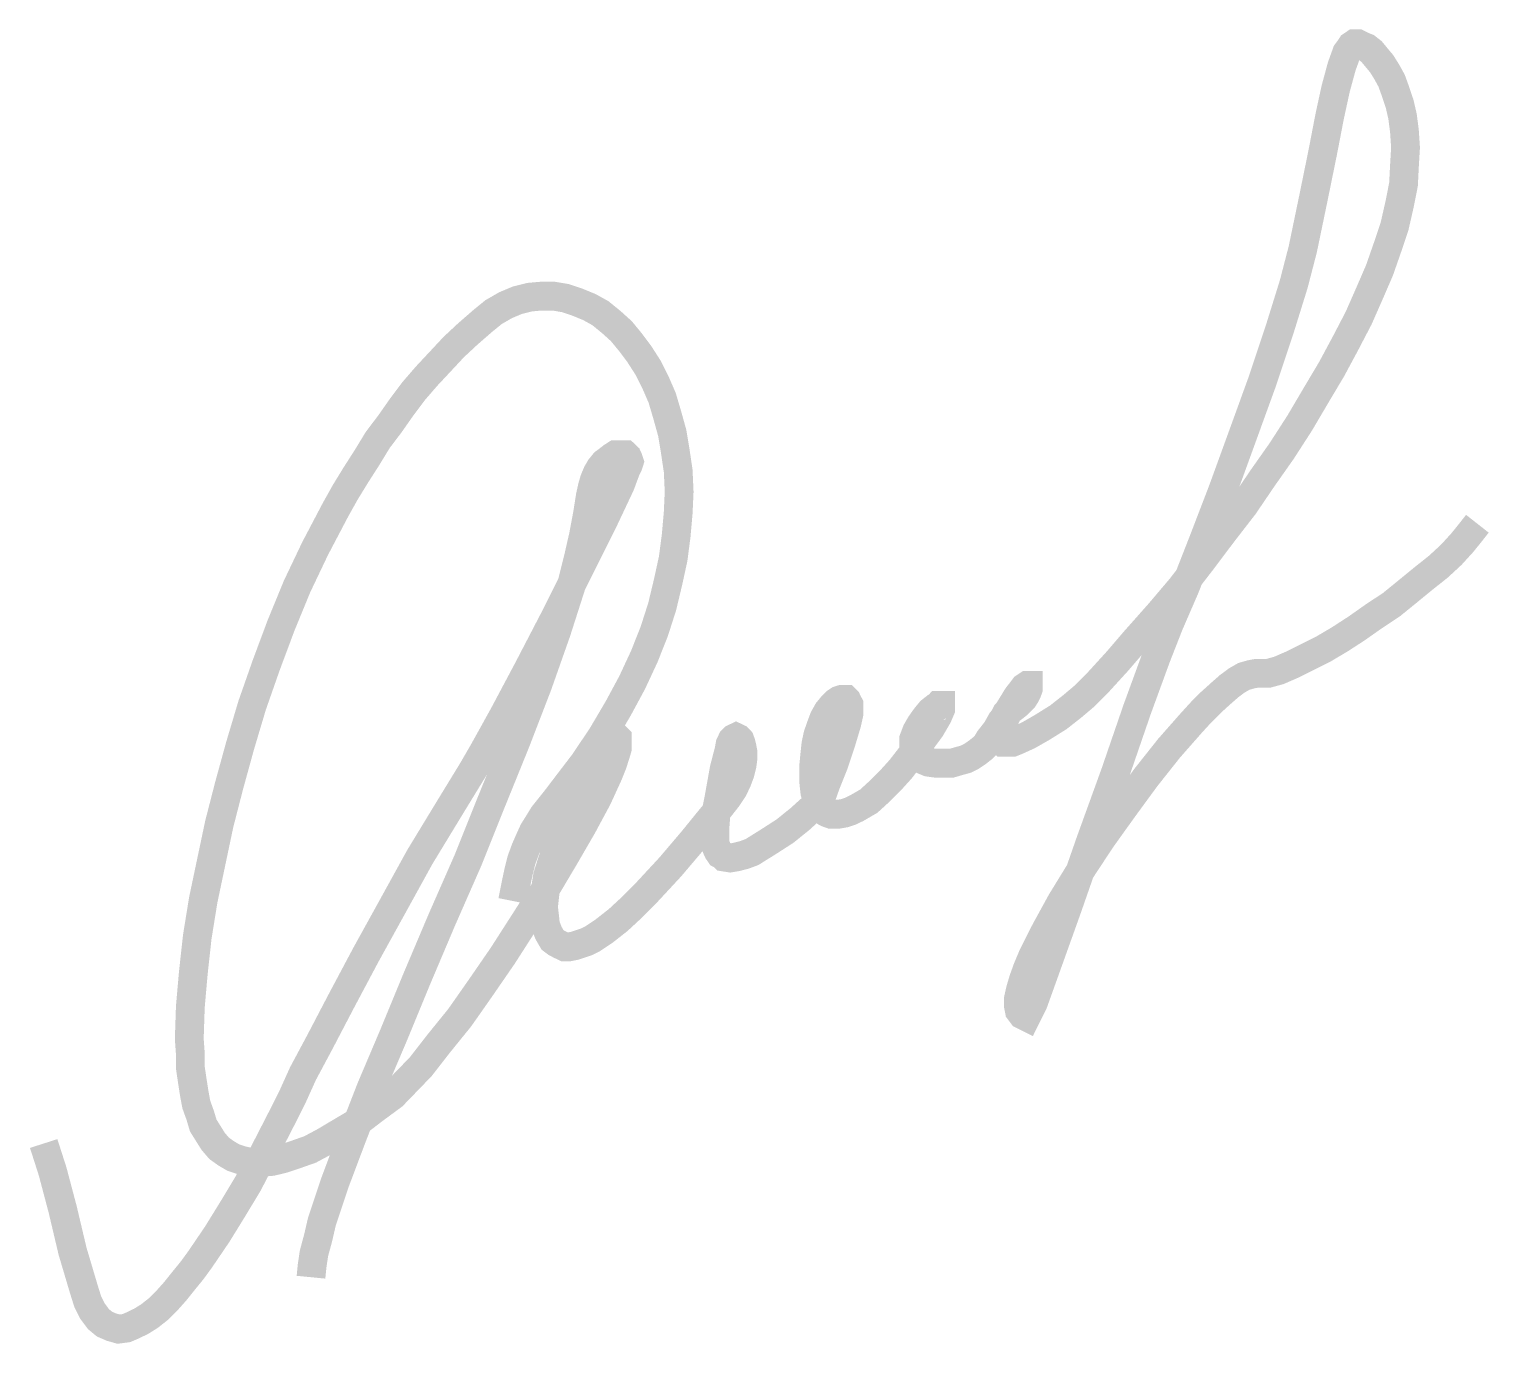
# Model space of a CAD drawing. Header units: millimetres. Extents: x 3128.4 to 3142.1, y 1508.8 to 1521.1.
import ezdxf

# ---------------------------------------------------------------- set-up
doc = ezdxf.new("R2010")
doc.units = ezdxf.units.MM
doc.layers.add('Роспись', color=5, linetype='Continuous')

msp = doc.modelspace()

# ---------------------------------------------------------------- linework, layer by layer
at = {"layer": 'Роспись', "lineweight": 0, "const_width": 0.27}
for points in [[(3132.921, 1512.922), (3132.949, 1513.062), (3132.977, 1513.194), (3133.005, 1513.306), (3133.043, 1513.409), (3133.08, 1513.493), (3133.118, 1513.577), (3133.165, 1513.652), (3133.211, 1513.727), (3133.324, 1513.868), (3133.445, 1514.027), (3133.595, 1514.223), (3133.764, 1514.476), (3133.913, 1514.729), (3134.044, 1514.972), (3134.157, 1515.215), (3134.25, 1515.449), (3134.325, 1515.683), (3134.381, 1515.917), (3134.428, 1516.133), (3134.456, 1516.348), (3134.475, 1516.563), (3134.484, 1516.76), (3134.475, 1516.956), (3134.447, 1517.144), (3134.419, 1517.312), (3134.372, 1517.481), (3134.325, 1517.64), (3134.26, 1517.79), (3134.194, 1517.921), (3134.11, 1518.052), (3134.026, 1518.164), (3133.941, 1518.267), (3133.848, 1518.351), (3133.745, 1518.435), (3133.642, 1518.492), (3133.53, 1518.538), (3133.417, 1518.576), (3133.305, 1518.595), (3133.193, 1518.595), (3133.08, 1518.585), (3132.968, 1518.557), (3132.856, 1518.51), (3132.743, 1518.445), (3132.64, 1518.361), (3132.5, 1518.239), (3132.369, 1518.117), (3132.247, 1517.986), (3132.116, 1517.846), (3131.994, 1517.705), (3131.882, 1517.556), (3131.77, 1517.396), (3131.657, 1517.247), (3131.554, 1517.078), (3131.452, 1516.919), (3131.349, 1516.751), (3131.255, 1516.582), (3131.068, 1516.226), (3130.899, 1515.871), (3130.749, 1515.506), (3130.609, 1515.131), (3130.478, 1514.757), (3130.366, 1514.382), (3130.263, 1514.008), (3130.169, 1513.643), (3130.094, 1513.287), (3130.019, 1512.931), (3129.963, 1512.585), (3129.926, 1512.248), (3129.898, 1511.93), (3129.888, 1511.63), (3129.898, 1511.49), (3129.898, 1511.359), (3129.916, 1511.237), (3129.935, 1511.115), (3129.954, 1511.013), (3129.991, 1510.91), (3130.019, 1510.816), (3130.066, 1510.741), (3130.113, 1510.666), (3130.169, 1510.601), (3130.235, 1510.554), (3130.3, 1510.516), (3130.384, 1510.488), (3130.469, 1510.47), (3130.562, 1510.47), (3130.665, 1510.479), (3130.778, 1510.507), (3130.89, 1510.545), (3131.021, 1510.591), (3131.161, 1510.666), (3131.302, 1510.75), (3131.461, 1510.844), (3131.62, 1510.966), (3131.798, 1511.097), (3132.06, 1511.368), (3132.228, 1511.584), (3132.425, 1511.827), (3132.622, 1512.108), (3132.828, 1512.407), (3133.033, 1512.726), (3133.23, 1513.034), (3133.408, 1513.334), (3133.576, 1513.624), (3133.717, 1513.886), (3133.82, 1514.111), (3133.857, 1514.204), (3133.885, 1514.289), (3133.904, 1514.354), (3133.904, 1514.41), (3133.904, 1514.448), (3133.876, 1514.476), (3133.848, 1514.476), (3133.792, 1514.457), (3133.754, 1514.429), (3133.717, 1514.382), (3133.67, 1514.326), (3133.633, 1514.251), (3133.548, 1514.073), (3133.473, 1513.868), (3133.342, 1513.446), (3133.249, 1513.156), (3133.23, 1513.034), (3133.211, 1512.866), (3133.221, 1512.782), (3133.23, 1512.697), (3133.258, 1512.623), (3133.296, 1512.557), (3133.333, 1512.529), (3133.37, 1512.51), (3133.408, 1512.492), (3133.455, 1512.492), (3133.501, 1512.501), (3133.558, 1512.52), (3133.614, 1512.538), (3133.67, 1512.566), (3133.782, 1512.641), (3133.913, 1512.744), (3134.035, 1512.857), (3134.157, 1512.978), (3134.4, 1513.24), (3134.615, 1513.493), (3134.775, 1513.69), (3134.868, 1513.802), (3134.934, 1513.886), (3134.99, 1513.97), (3135.027, 1514.045), (3135.055, 1514.12), (3135.074, 1514.195), (3135.083, 1514.261), (3135.083, 1514.317), (3135.074, 1514.364), (3135.065, 1514.401), (3135.055, 1514.429), (3135.037, 1514.448), (3135.018, 1514.457), (3134.999, 1514.448), (3134.98, 1514.429), (3134.962, 1514.392), (3134.952, 1514.336), (3134.906, 1514.158), (3134.859, 1513.896), (3134.831, 1513.755), (3134.821, 1513.624), (3134.821, 1513.559), (3134.821, 1513.502), (3134.821, 1513.456), (3134.84, 1513.409), (3134.849, 1513.39), (3134.868, 1513.362), (3134.887, 1513.353), (3134.906, 1513.334), (3134.962, 1513.325), (3135.018, 1513.334), (3135.093, 1513.353), (3135.168, 1513.381), (3135.243, 1513.428), (3135.317, 1513.474), (3135.477, 1513.577), (3135.617, 1513.69), (3135.72, 1513.783), (3135.785, 1513.839), (3135.814, 1513.886), (3135.86, 1514.017), (3135.935, 1514.204), (3136.001, 1514.401), (3136.029, 1514.495), (3136.057, 1514.588), (3136.076, 1514.673), (3136.076, 1514.738), (3136.076, 1514.766), (3136.066, 1514.785), (3136.057, 1514.804), (3136.048, 1514.813), (3136.029, 1514.813), (3136.01, 1514.813), (3135.982, 1514.804), (3135.954, 1514.785), (3135.917, 1514.747), (3135.879, 1514.701), (3135.842, 1514.635), (3135.814, 1514.56), (3135.785, 1514.476), (3135.767, 1514.392), (3135.757, 1514.298), (3135.748, 1514.204), (3135.748, 1514.111), (3135.748, 1514.027), (3135.757, 1513.942), (3135.776, 1513.877), (3135.804, 1513.811), (3135.832, 1513.774), (3135.86, 1513.755), (3135.879, 1513.746), (3135.907, 1513.736), (3135.926, 1513.736), (3135.982, 1513.736), (3136.038, 1513.746), (3136.094, 1513.765), (3136.151, 1513.793), (3136.263, 1513.858), (3136.366, 1513.952), (3136.469, 1514.055), (3136.562, 1514.158), (3136.656, 1514.279), (3136.74, 1514.401), (3136.843, 1514.541), (3136.909, 1514.654), (3136.937, 1514.719), (3136.937, 1514.757), (3136.927, 1514.757), (3136.918, 1514.757), (3136.909, 1514.747), (3136.89, 1514.738), (3136.843, 1514.701), (3136.796, 1514.644), (3136.75, 1514.579), (3136.712, 1514.513), (3136.684, 1514.439), (3136.684, 1514.373), (3136.684, 1514.336), (3136.693, 1514.307), (3136.722, 1514.279), (3136.75, 1514.261), (3136.778, 1514.242), (3136.824, 1514.223), (3136.89, 1514.214), (3136.956, 1514.214), (3137.04, 1514.214), (3137.105, 1514.233), (3137.171, 1514.251), (3137.227, 1514.279), (3137.283, 1514.317), (3137.33, 1514.354), (3137.367, 1514.392), (3137.395, 1514.439), (3137.461, 1514.523), (3137.508, 1514.607), (3137.536, 1514.644), (3137.555, 1514.682), (3137.583, 1514.71), (3137.611, 1514.729), (3137.658, 1514.766), (3137.714, 1514.822), (3137.732, 1514.85), (3137.751, 1514.888), (3137.761, 1514.916), (3137.761, 1514.944), (3137.751, 1514.944), (3137.723, 1514.925), (3137.695, 1514.888), (3137.658, 1514.841), (3137.583, 1514.719), (3137.517, 1514.588), (3137.498, 1514.523), (3137.489, 1514.476), (3137.498, 1514.457), (3137.498, 1514.439), (3137.517, 1514.42), (3137.527, 1514.41), (3137.555, 1514.41), (3137.583, 1514.41), (3137.611, 1514.41), (3137.658, 1514.429), (3137.761, 1514.476), (3137.892, 1514.551), (3138.041, 1514.644), (3138.172, 1514.747), (3138.294, 1514.85), (3138.397, 1514.953), (3138.594, 1515.169), (3138.771, 1515.375), (3138.987, 1515.618), (3139.193, 1515.861), (3139.389, 1516.114), (3139.586, 1516.376), (3139.782, 1516.629), (3139.96, 1516.891), (3140.138, 1517.144), (3140.307, 1517.406), (3140.456, 1517.659), (3140.606, 1517.911), (3140.737, 1518.155), (3140.859, 1518.389), (3140.962, 1518.623), (3141.055, 1518.838), (3141.13, 1519.053), (3141.196, 1519.25), (3141.243, 1519.456), (3141.28, 1519.643), (3141.289, 1519.821), (3141.299, 1519.989), (3141.289, 1520.139), (3141.271, 1520.28), (3141.243, 1520.401), (3141.205, 1520.514), (3141.168, 1520.616), (3141.121, 1520.701), (3141.074, 1520.776), (3141.027, 1520.832), (3140.981, 1520.888), (3140.934, 1520.925), (3140.887, 1520.944), (3140.85, 1520.963), (3140.821, 1520.963), (3140.793, 1520.944), (3140.775, 1520.916), (3140.747, 1520.879), (3140.7, 1520.748), (3140.644, 1520.542), (3140.587, 1520.28), (3140.522, 1519.943), (3140.438, 1519.531), (3140.335, 1519.035), (3140.25, 1518.707), (3140.119, 1518.286), (3139.96, 1517.808), (3139.773, 1517.293), (3139.586, 1516.779), (3139.399, 1516.292), (3139.23, 1515.861), (3139.08, 1515.515), (3138.959, 1515.206), (3138.781, 1514.719), (3138.575, 1514.12), (3138.341, 1513.474), (3138.126, 1512.857), (3137.938, 1512.332), (3137.807, 1511.967), (3137.742, 1511.836), (3137.704, 1511.855), (3137.676, 1511.892), (3137.667, 1511.939), (3137.667, 1512.005), (3137.686, 1512.089), (3137.714, 1512.183), (3137.751, 1512.286), (3137.798, 1512.398), (3137.92, 1512.641), (3138.069, 1512.913), (3138.247, 1513.203), (3138.444, 1513.502), (3138.659, 1513.802), (3138.865, 1514.083), (3139.08, 1514.354), (3139.286, 1514.588), (3139.38, 1514.691), (3139.474, 1514.785), (3139.567, 1514.869), (3139.642, 1514.935), (3139.717, 1514.991), (3139.782, 1515.028), (3139.848, 1515.047), (3139.895, 1515.056), (3139.923, 1515.056), (3140.007, 1515.056), (3140.11, 1515.084), (3140.241, 1515.141), (3140.372, 1515.206), (3140.522, 1515.281), (3140.681, 1515.375), (3140.84, 1515.478), (3140.999, 1515.59), (3141.168, 1515.702), (3141.318, 1515.824), (3141.467, 1515.946), (3141.608, 1516.058), (3141.729, 1516.17), (3141.832, 1516.283), (3141.907, 1516.376), (3141.973, 1516.46)], [(3128.522, 1510.647), (3128.606, 1510.385), (3128.7, 1510.03), (3128.793, 1509.637), (3128.896, 1509.29), (3128.934, 1509.168), (3128.98, 1509.075), (3129.036, 1509), (3129.093, 1508.953), (3129.158, 1508.925), (3129.224, 1508.906), (3129.299, 1508.916), (3129.364, 1508.944), (3129.439, 1508.981), (3129.514, 1509.028), (3129.598, 1509.094), (3129.673, 1509.168), (3129.757, 1509.262), (3129.832, 1509.356), (3129.916, 1509.459), (3129.991, 1509.562), (3130.15, 1509.796), (3130.3, 1510.039), (3130.441, 1510.273), (3130.562, 1510.507), (3130.759, 1510.891), (3130.862, 1511.097), (3130.955, 1511.303), (3131.115, 1511.602), (3131.311, 1511.977), (3131.545, 1512.417), (3131.798, 1512.875), (3132.051, 1513.334), (3132.313, 1513.765), (3132.547, 1514.148), (3132.65, 1514.326), (3132.837, 1514.663), (3133.071, 1515.103), (3133.324, 1515.59), (3133.567, 1516.077), (3133.782, 1516.507), (3133.932, 1516.825), (3133.988, 1516.975), (3134.007, 1517.013), (3134.016, 1517.041), (3134.007, 1517.069), (3133.998, 1517.088), (3133.979, 1517.106), (3133.951, 1517.106), (3133.923, 1517.106), (3133.885, 1517.106), (3133.857, 1517.088), (3133.82, 1517.059), (3133.782, 1517.031), (3133.745, 1516.985), (3133.717, 1516.938), (3133.689, 1516.872), (3133.67, 1516.807), (3133.651, 1516.722), (3133.623, 1516.545), (3133.586, 1516.348), (3133.539, 1516.142), (3133.483, 1515.917), (3133.333, 1515.449), (3133.155, 1514.944), (3132.949, 1514.41), (3132.725, 1513.858), (3132.5, 1513.297), (3132.257, 1512.744), (3132.023, 1512.192), (3131.807, 1511.668), (3131.592, 1511.162), (3131.414, 1510.704), (3131.255, 1510.282), (3131.133, 1509.917), (3131.096, 1509.758), (3131.058, 1509.618), (3131.04, 1509.496), (3131.03, 1509.393)]]:
    msp.add_lwpolyline(points, dxfattribs=at)

doc.saveas('drawing.dxf')
